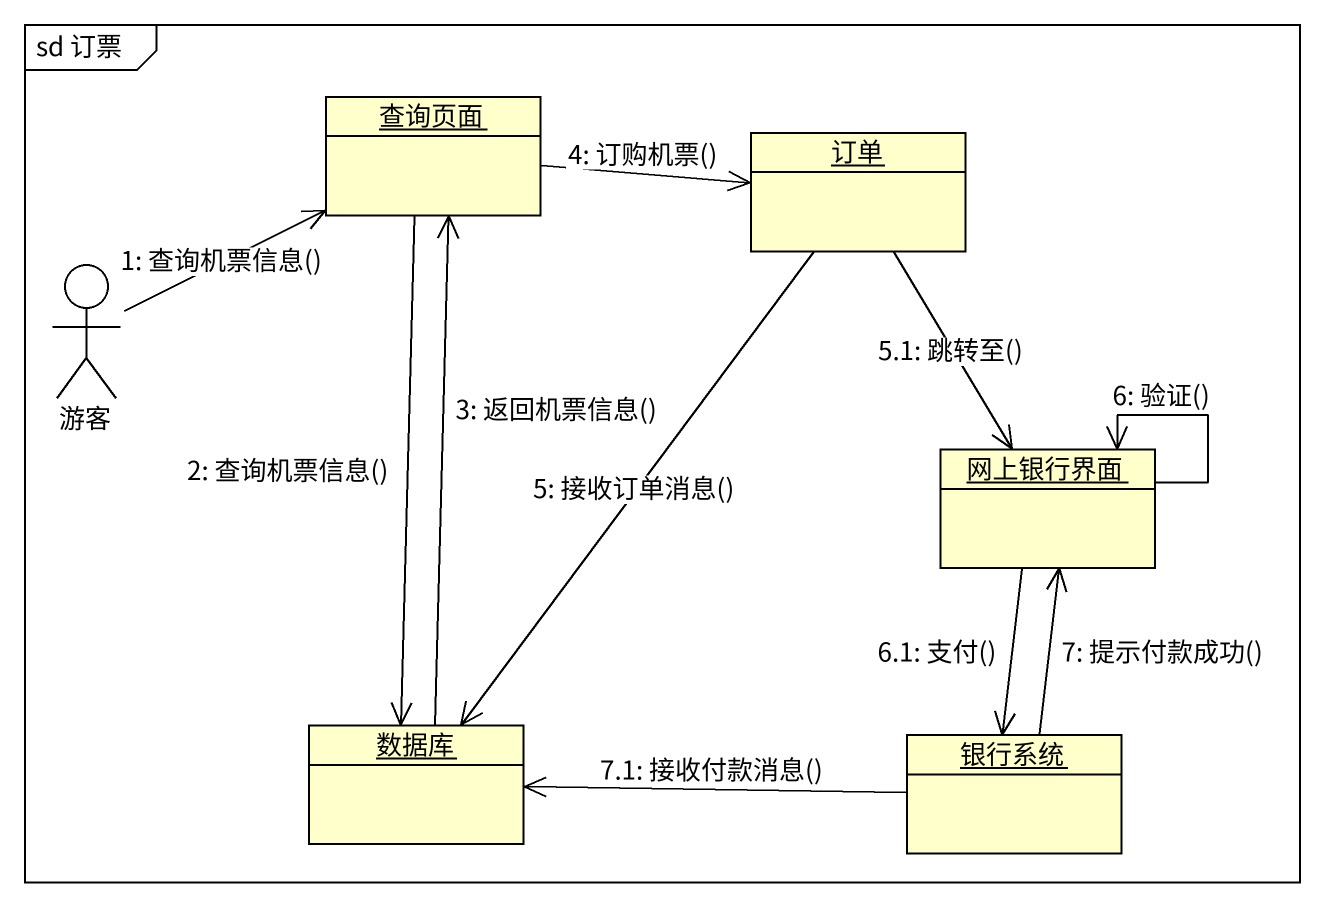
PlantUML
@startuml
mainframe sd 订票
allowmixing
hide circle
hide empty members
object 查询页面
object 订单
actor 游客
object 网上银行界面
object 数据库
object 银行系统
游客 -up-> 查询页面 : 1: 查询机票信息()
查询页面 --> 数据库 : 2: 查询机票信息()
数据库 -up-> 查询页面 : 3: 返回机票信息()
查询页面 -right-> 订单 : 4: 订购机票()
订单 --> 数据库 : 5: 接收订单消息()
订单 --> 网上银行界面 : 5.1: 跳转至()
网上银行界面 --> 网上银行界面 : 6: 验证()
网上银行界面 --> 银行系统 : 6.1: 支付()
银行系统 -up-> 网上银行界面 : 7: 提示付款成功()
银行系统 -left-> 数据库 : 7.1: 接收付款消息()
@enduml
